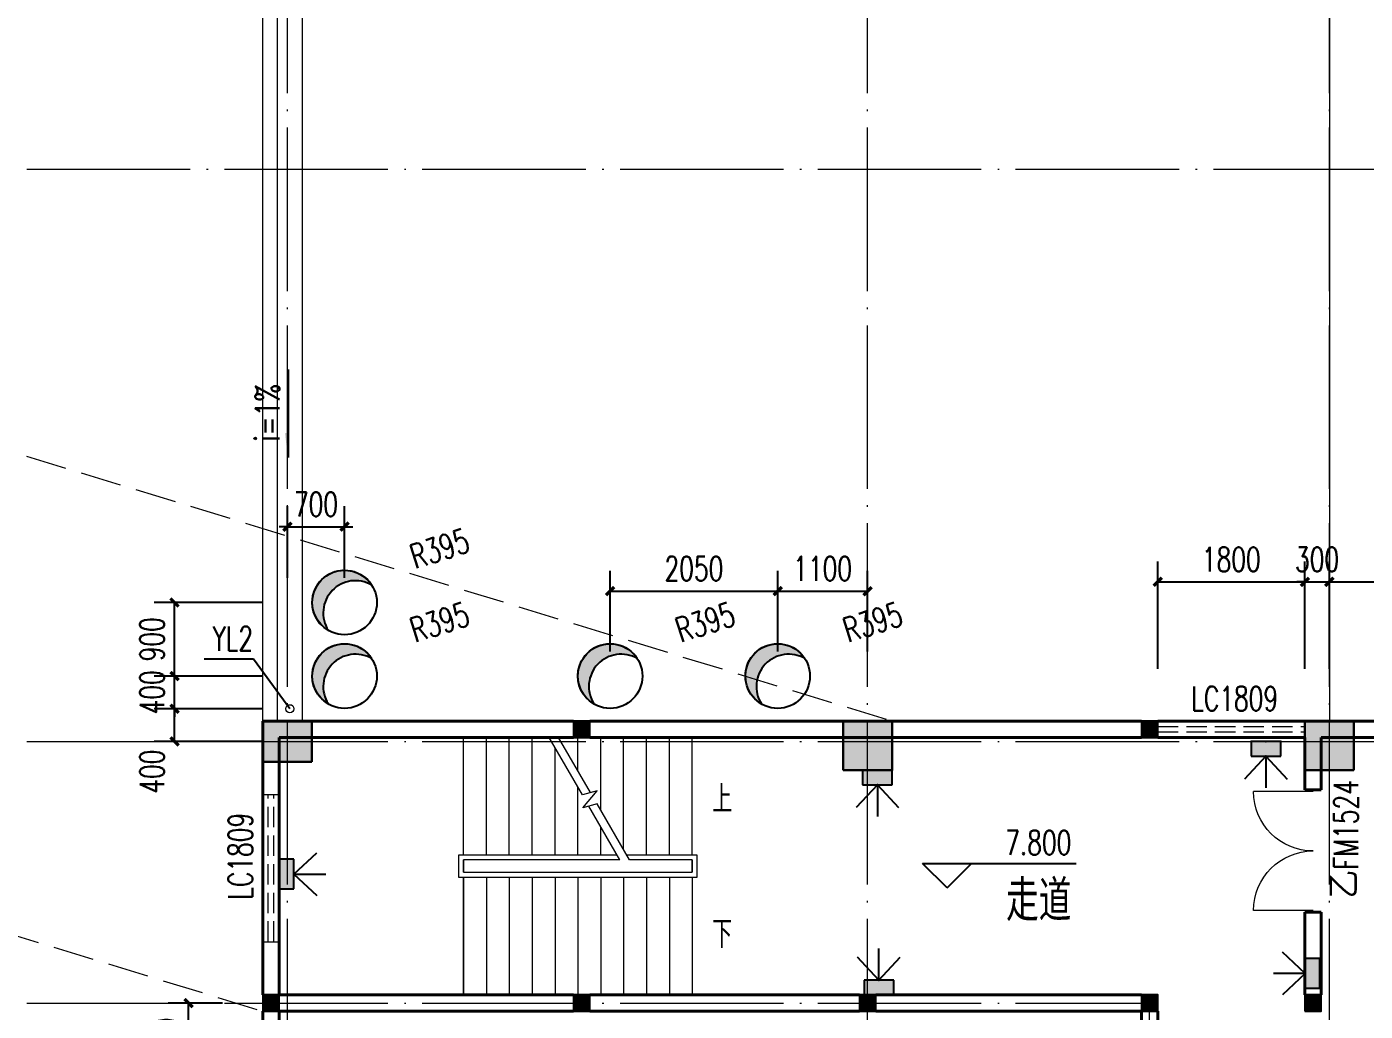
# Model space of a CAD drawing. Extents: x 238398 to 585159, y -66832 to 191977.
# Drawn here: x 503826 to 520203, y 65296 to 77339 of the extents above; entities that cross this region are included whole.
import ezdxf

# ---------------------------------------------------------------- set-up
doc = ezdxf.new("R2010")
doc.units = 0
doc.header["$LTSCALE"] = 1000
doc.header["$MEASUREMENT"] = 0
doc.linetypes.add('DASH', pattern=[0.35, 0.25, -0.1])
doc.linetypes.add('DOTE', pattern=[2.4200000000000004, 2, -0.2, 0.02, -0.2])
doc.layers.get('0').update_dxf_attribs({"color": 8})
doc.layers.get('Defpoints').update_dxf_attribs({"color": 8})
for name, color, linetype in [('-人员定位', 6, 'Continuous'), ('DIM_ELEV', 8, 'Continuous'), ('DIM_LEAD', 8, 'Continuous'), ('DIM_SYMB', 8, 'Continuous'), ('D洞口', 8, 'Continuous'), ('GZZ', 8, 'Continuous'), ('PUB_DIM', 8, 'Continuous'), ('WINDOW_TEXT', 8, 'Continuous')]:
    doc.layers.add(name, color=color, linetype=linetype)
for name, color, linetype, lineweight in [('COLUMN', 8, 'Continuous', 30), ('DOTE', 8, 'DOTE', 13), ('PUB_HATCH', 8, 'Continuous', 5), ('PUB_TEXT', 8, 'Continuous', 20), ('STAIR', 8, 'Continuous', 18), ('WALL', 8, 'Continuous', 40), ('WINDOW', 8, 'Continuous', 18), ('屋面', 8, 'Continuous', 20), ('建筑虚线', 8, 'DASH', 15), ('水', 8, 'Continuous', 18)]:
    doc.layers.add(name, color=color, linetype=linetype, lineweight=lineweight)
doc.styles.add('_TCH_DIM', font='SIMPLEX', dxfattribs={"bigfont": 'GBCBIG'})
doc.styles.add('_TCH_DIM_T3', font='SIMPLEX', dxfattribs={"width": 0.7058823529411765, "bigfont": 'GBCBIG'})
doc.styles.add('_TCH_WINDOW', font='geditxt.shx', dxfattribs={"bigfont": 'hztxt1.shx'})
doc.styles.add('HZTXT', font='geditxt.shx', dxfattribs={"width": 0.8, "bigfont": 'hztxt1.shx'})
doc.dimstyles.new('_TCH_ARCH&&100', dxfattribs={"dimtxt": 297.5, "dimasz": 100, "dimexe": 250, "dimexo": 300, "dimgap": 126.25, "dimtad": 1, "dimdec": 0, "dimzin": 0, "dimdsep": 46, "dimtxsty": '_TCH_DIM_T3', "dimblk": 'ARCHTICK', "dimcen": 0.09, "dimazin": 2, "dimtfac": 1, "dimtdec": 0, "dimtix": 1, "dimtmove": 2, "dimatfit": 3, "dimfxl": 0, "dimtolj": 1, "dimtzin": 0, "dimarcsym": 0})

# ---------------------------------------------------------------- blocks, each defined once
blk = doc.blocks.new('zw3')
at = {"layer": 'PUB_HATCH'}
for points in [[(507314.0267614332, 68346.14530991117), (507314.0267614332, 68846.14530991117), (506714.0267614332, 68846.14530991117), (506714.0267614332, 68346.14530991117)], [(514414.0267614332, 68246.14530991117), (514414.0267614332, 68846.14530991117), (513814.0267614332, 68846.14530991117), (513814.0267614332, 68246.14530991117)], [(520064.0267614332, 68246.14530991117), (520064.0267614332, 68846.14530991117), (519464.0267614332, 68846.14530991117), (519464.0267614332, 68246.14530991117)]]:
    blk.add_hatch(color=256, dxfattribs=at).paths.add_polyline_path(points)
at = {"layer": 'COLUMN'}
for p, q in [((507314.0267614332, 68846.14530991117), (506714.0267614332, 68846.14530991117)), ((506714.0267614332, 68846.14530991117), (506714.0267614332, 68346.14530991117)), ((507314.0267614332, 68346.14530991117), (507314.0267614332, 68846.14530991117)), ((514414.0267614332, 68846.14530991117), (513814.0267614332, 68846.14530991117)), ((513814.0267614332, 68846.14530991117), (513814.0267614332, 68246.14530991117)), ((514414.0267614332, 68246.14530991117), (514414.0267614332, 68846.14530991117)), ((520064.0267614332, 68846.14530991117), (519464.0267614332, 68846.14530991117)), ((519464.0267614332, 68846.14530991117), (519464.0267614332, 68246.14530991117)), ((520064.0267614332, 68246.14530991117), (520064.0267614332, 68846.14530991117)), ((506714.0267614332, 68346.14530991117), (507314.0267614332, 68346.14530991117)), ((513814.0267614332, 68246.14530991117), (514414.0267614332, 68246.14530991117)), ((519464.0267614332, 68246.14530991117), (520064.0267614332, 68246.14530991117))]:
    blk.add_line(p, q, dxfattribs=at)
at = {"layer": 'DOTE'}
for p, q in [((503825.5702738441, 75596.14530991117), (532731.573618697, 75596.14530991117)), ((503825.5702738441, 68596.14530991117), (532731.573618697, 68596.14530991117))]:
    blk.add_line(p, q, dxfattribs=at)
for points in [[(507014.0267614332, 42646.14530991105), (507014.0267614332, 94200.37158390315)], [(514114.0267614332, 42646.14530991105), (514114.0267614332, 94200.37158390315)], [(519764.0267614332, 42646.14530991105), (519764.0267614332, 94200.37158390315)]]:
    blk.add_lwpolyline(points, dxfattribs=at)
blk = doc.blocks.new('_ArchTick')
at = {"color": 0, "linetype": 'ByBlock', "const_width": 0.4}
blk.add_lwpolyline([(-0.5, -0.5), (0.5, 0.5)], dxfattribs=at)
blk = doc.blocks.new('*D640')
at = {"layer": 'Defpoints', "color": 0}
for p in [(444179.8654635788, 65395.07984469739), (444896.0505810732, 65395.07984469739), (444896.0505810732, 64495.07984469739)]:
    blk.add_point(p, dxfattribs=at)
at = {"layer": 'PUB_DIM', "color": 0, "lineweight": -2}
for p, q in [((444596.0505810732, 65395.07984469739), (443929.8654635788, 65395.07984469739)), ((444179.8654635788, 64495.07984469739), (444179.8654635788, 65395.07984469739)), ((444596.0505810732, 64495.07984469739), (443929.8654635788, 64495.07984469739))]:
    blk.add_line(p, q, dxfattribs=at)
at = {"layer": 'PUB_DIM', "color": 0, "lineweight": -2, "xscale": 100, "yscale": 100, "zscale": 100}
for p, rotation in [((444179.8654635788, 65395.07984469739), 90), ((444179.8654635788, 64495.07984469739), 270)]:
    blk.add_blockref('_ArchTick', p, dxfattribs=dict(at, rotation=rotation))
at = {"layer": 'PUB_DIM', "color": 0, "insert": (443904.8654635788, 64945.07984469746), "char_height": 297.5, "attachment_point": 5, "rotation": 90, "style": '_TCH_DIM_T3'}
blk.add_mtext('\\A1;900', dxfattribs=at)
blk = doc.blocks.new('A$C18F63A6F')
at = {"layer": 'D洞口'}
h = blk.add_hatch(color=9, dxfattribs=at)
edge = h.paths.add_edge_path()
edge.add_arc((528.9174761851609, 1166.990365487531), 395.0000000000035, 59.85444604201588, 212.7297732200138)
edge.add_arc((395.0000313391793, 1294.999943864968), 395.0000000000057, 32.729773220012476, 239.8544460420172, ccw=False)
h = blk.add_hatch(color=9, dxfattribs=at)
edge = h.paths.add_edge_path()
edge.add_arc((528.9174761851609, 266.9903654875307), 395.0000000000035, 59.85444604201588, 212.7297732200138)
edge.add_arc((395.0000313391793, 394.9999438649684), 395.0000000000057, 32.729773220012476, 239.8544460420172, ccw=False)
h = blk.add_hatch(color=9, dxfattribs=at)
edge = h.paths.add_edge_path()
edge.add_arc((3778.917476185161, 266.9903654875307), 395.0000000000035, 59.85444604201588, 212.7297732200138)
edge.add_arc((3645.000031339179, 394.9999438649684), 395.0000000000057, 32.729773220012476, 239.8544460420172, ccw=False)
h = blk.add_hatch(color=9, dxfattribs=at)
edge = h.paths.add_edge_path()
edge.add_arc((5828.917476185161, 266.9903654875307), 395.0000000000035, 59.85444604201588, 212.7297732200138)
edge.add_arc((5695.000031339179, 394.9999438649684), 395.0000000000057, 32.729773220012476, 239.8544460420172, ccw=False)
for points in [[(727.2858566417126, 1508.567568525217, 0.7874547503357587), (196.6316508826421, 953.4227408272745, -1.269914238975178)], [(727.2858566417126, 608.5675685252172, 0.7874547503357587), (196.6316508826421, 53.42274082727454, -1.269914238975178)], [(3977.285856641713, 608.5675685252172, 0.7874547503357587), (3446.631650882642, 53.42274082727454, -1.269914238975178)], [(6027.285856641713, 608.5675685252172, 0.7874547503357587), (5496.631650882642, 53.42274082727454, -1.269914238975178)]]:
    blk.add_lwpolyline(points, format="xyb", close=True, dxfattribs=at)
for centre in [(395.0000313391793, 1294.999943864968), (395.0000313391793, 394.9999438649684), (3645.000031339179, 394.9999438649684), (5695.000031339179, 394.9999438649684)]:
    blk.add_circle(centre, 395, dxfattribs=at)
blk = doc.blocks.new('*D110')
at = {"layer": 'Defpoints', "color": 0}
for p in [(513014.0267614332, 70435.20560190469), (510964.0267614332, 69396.14530991117), (513014.0267614332, 69396.14530991117)]:
    blk.add_point(p, dxfattribs=at)
at = {"layer": 'PUB_DIM', "color": 0, "lineweight": -2}
for p, q in [((510964.0267614332, 69696.14530991117), (510964.0267614332, 70685.20560190469)), ((513014.0267614332, 69696.14530991117), (513014.0267614332, 70685.20560190469)), ((510964.0267614332, 70435.20560190469), (513014.0267614332, 70435.20560190469))]:
    blk.add_line(p, q, dxfattribs=at)
at = {"layer": 'PUB_DIM', "color": 0, "lineweight": -2, "xscale": 100, "yscale": 100, "zscale": 100, "rotation": 180}
blk.add_blockref('_ArchTick', (510964.0267614332, 70435.20560190469), dxfattribs=at)
at = {"layer": 'PUB_DIM', "color": 0, "lineweight": -2, "xscale": 100, "yscale": 100, "zscale": 100}
blk.add_blockref('_ArchTick', (513014.0267614332, 70435.20560190469), dxfattribs=at)
at = {"layer": 'PUB_DIM', "color": 0, "insert": (511989.0267614332, 70710.20560190469), "char_height": 297.5, "attachment_point": 5, "style": '_TCH_DIM_T3'}
blk.add_mtext('\\A1;2050', dxfattribs=at)
blk = doc.blocks.new('*D111')
at = {"layer": 'Defpoints', "color": 0}
for p in [(514114.0267614332, 70435.20560190469), (513014.0267614332, 69396.14530991117), (514114.0267614332, 69396.14530991117)]:
    blk.add_point(p, dxfattribs=at)
at = {"layer": 'PUB_DIM', "color": 0, "lineweight": -2}
for p, q in [((513014.0267614332, 69696.14530991117), (513014.0267614332, 70685.20560190469)), ((514114.0267614332, 69696.14530991117), (514114.0267614332, 70685.20560190469)), ((513014.0267614332, 70435.20560190469), (514114.0267614332, 70435.20560190469))]:
    blk.add_line(p, q, dxfattribs=at)
at = {"layer": 'PUB_DIM', "color": 0, "lineweight": -2, "xscale": 100, "yscale": 100, "zscale": 100, "rotation": 180}
blk.add_blockref('_ArchTick', (513014.0267614332, 70435.20560190469), dxfattribs=at)
at = {"layer": 'PUB_DIM', "color": 0, "lineweight": -2, "xscale": 100, "yscale": 100, "zscale": 100}
blk.add_blockref('_ArchTick', (514114.0267614332, 70435.20560190469), dxfattribs=at)
at = {"layer": 'PUB_DIM', "color": 0, "insert": (513564.0267614332, 70710.20560190469), "char_height": 297.5, "attachment_point": 5, "style": '_TCH_DIM_T3'}
blk.add_mtext('\\A1;1100', dxfattribs=at)
blk = doc.blocks.new('*D112')
at = {"layer": 'Defpoints', "color": 0}
for p in [(505632.9753344103, 70296.14530991117), (507014.0267614332, 70296.14530991117), (507014.0267614332, 69396.14530991117)]:
    blk.add_point(p, dxfattribs=at)
at = {"layer": 'PUB_DIM', "color": 0, "lineweight": -2}
for p, q in [((506714.0267614332, 70296.14530991117), (505382.9753344103, 70296.14530991117)), ((505632.9753344103, 69396.14530991117), (505632.9753344103, 70296.14530991117)), ((506714.0267614332, 69396.14530991117), (505382.9753344103, 69396.14530991117))]:
    blk.add_line(p, q, dxfattribs=at)
at = {"layer": 'PUB_DIM', "color": 0, "lineweight": -2, "xscale": 100, "yscale": 100, "zscale": 100}
for p, rotation in [((505632.9753344103, 70296.14530991117), 90), ((505632.9753344103, 69396.14530991117), 270)]:
    blk.add_blockref('_ArchTick', p, dxfattribs=dict(at, rotation=rotation))
at = {"layer": 'PUB_DIM', "color": 0, "insert": (505357.9753344103, 69846.14530991126), "char_height": 297.5, "attachment_point": 5, "rotation": 90, "style": '_TCH_DIM_T3'}
blk.add_mtext('\\A1;900', dxfattribs=at)
blk = doc.blocks.new('*D113')
at = {"layer": 'Defpoints', "color": 0}
for p in [(505632.9753344103, 69396.14530991117), (507014.0267614332, 69396.14530991117), (507014.0267614332, 68996.14530991117)]:
    blk.add_point(p, dxfattribs=at)
at = {"layer": 'PUB_DIM', "color": 0, "lineweight": -2}
for p, q in [((505632.9753344103, 69396.14530991117), (505632.9753344103, 69496.14530991117)), ((506714.0267614332, 69396.14530991117), (505382.9753344103, 69396.14530991117)), ((505632.9753344103, 68996.14530991117), (505632.9753344103, 69396.14530991117)), ((506714.0267614332, 68996.14530991117), (505382.9753344103, 68996.14530991117)), ((505632.9753344103, 68996.14530991117), (505632.9753344103, 68896.14530991117))]:
    blk.add_line(p, q, dxfattribs=at)
at = {"layer": 'PUB_DIM', "color": 0, "lineweight": -2, "xscale": 100, "yscale": 100, "zscale": 100}
for p, rotation in [((505632.9753344103, 69396.14530991117), 270), ((505632.9753344103, 68996.14530991117), 90)]:
    blk.add_blockref('_ArchTick', p, dxfattribs=dict(at, rotation=rotation))
at = {"layer": 'PUB_DIM', "color": 0, "insert": (505357.9753344103, 69196.14530991126), "char_height": 297.5, "attachment_point": 5, "rotation": 90, "style": '_TCH_DIM_T3'}
blk.add_mtext('\\A1;400', dxfattribs=at)
blk = doc.blocks.new('*D114')
at = {"layer": 'Defpoints', "color": 0}
for p in [(505632.9753344103, 68996.14530991117), (507014.0267614332, 68996.14530991117), (507014.0267614332, 68596.14530991117)]:
    blk.add_point(p, dxfattribs=at)
at = {"layer": 'PUB_DIM', "color": 0, "lineweight": -2}
for p, q in [((506714.0267614332, 68996.14530991117), (505382.9753344103, 68996.14530991117)), ((505632.9753344103, 68596.14530991117), (505632.9753344103, 68996.14530991117)), ((506714.0267614332, 68596.14530991117), (505382.9753344103, 68596.14530991117))]:
    blk.add_line(p, q, dxfattribs=at)
at = {"layer": 'PUB_DIM', "color": 0, "lineweight": -2, "xscale": 100, "yscale": 100, "zscale": 100}
for p, rotation in [((505632.9753344103, 68996.14530991117), 90), ((505632.9753344103, 68596.14530991117), 270)]:
    blk.add_blockref('_ArchTick', p, dxfattribs=dict(at, rotation=rotation))
at = {"layer": 'PUB_DIM', "color": 0, "insert": (505357.9753344103, 68226.14530991117), "char_height": 297.5, "attachment_point": 5, "rotation": 90, "style": '_TCH_DIM_T3'}
blk.add_mtext('\\A1;400', dxfattribs=at)
blk = doc.blocks.new('*D115')
at = {"layer": 'Defpoints', "color": 0}
for p in [(507714.0267614332, 71223.25147317316), (507014.0267614332, 70296.14530991117), (507714.0267614332, 70296.14530991117)]:
    blk.add_point(p, dxfattribs=at)
at = {"layer": 'PUB_DIM', "color": 0, "lineweight": -2}
for p, q in [((507014.0267614332, 70596.14530991117), (507014.0267614332, 71473.25147317316)), ((507714.0267614332, 70596.14530991117), (507714.0267614332, 71473.25147317316)), ((507014.0267614332, 71223.25147317316), (506914.0267614332, 71223.25147317316)), ((507014.0267614332, 71223.25147317316), (507714.0267614332, 71223.25147317316)), ((507714.0267614332, 71223.25147317316), (507814.0267614332, 71223.25147317316))]:
    blk.add_line(p, q, dxfattribs=at)
at = {"layer": 'PUB_DIM', "color": 0, "lineweight": -2, "xscale": 100, "yscale": 100, "zscale": 100}
blk.add_blockref('_ArchTick', (507014.0267614332, 71223.25147317316), dxfattribs=at)
at = {"layer": 'PUB_DIM', "color": 0, "lineweight": -2, "xscale": 100, "yscale": 100, "zscale": 100, "rotation": 180}
blk.add_blockref('_ArchTick', (507714.0267614332, 71223.25147317316), dxfattribs=at)
at = {"layer": 'PUB_DIM', "color": 0, "insert": (507364.0267614332, 71498.25147317316), "char_height": 297.5, "attachment_point": 5, "style": '_TCH_DIM_T3'}
blk.add_mtext('\\A1;700', dxfattribs=at)
blk = doc.blocks.new('*D381')
at = {"layer": 'Defpoints', "color": 0}
for p in [(519464.0267614332, 70548.5470723224), (517664.0267614332, 69185.58759853267), (519464.0267614332, 69185.58759853267)]:
    blk.add_point(p, dxfattribs=at)
at = {"layer": 'PUB_DIM', "color": 0, "lineweight": -2}
for p, q in [((517664.0267614332, 69485.58759853267), (517664.0267614332, 70798.5470723224)), ((519464.0267614332, 69485.58759853267), (519464.0267614332, 70798.5470723224)), ((517664.0267614332, 70548.5470723224), (519464.0267614332, 70548.5470723224))]:
    blk.add_line(p, q, dxfattribs=at)
at = {"layer": 'PUB_DIM', "color": 0, "lineweight": -2, "xscale": 100, "yscale": 100, "zscale": 100, "rotation": 180}
blk.add_blockref('_ArchTick', (517664.0267614332, 70548.5470723224), dxfattribs=at)
at = {"layer": 'PUB_DIM', "color": 0, "lineweight": -2, "xscale": 100, "yscale": 100, "zscale": 100}
blk.add_blockref('_ArchTick', (519464.0267614332, 70548.5470723224), dxfattribs=at)
at = {"layer": 'PUB_DIM', "color": 0, "insert": (518564.0267614332, 70823.5470723224), "char_height": 297.5, "attachment_point": 5, "style": '_TCH_DIM_T3'}
blk.add_mtext('\\A1;1800', dxfattribs=at)
blk = doc.blocks.new('*D382')
at = {"layer": 'Defpoints', "color": 0}
for p in [(519764.0267614331, 70548.5470723224), (519464.0267614332, 69185.58759853267), (519764.0267614331, 69185.58759853267)]:
    blk.add_point(p, dxfattribs=at)
at = {"layer": 'PUB_DIM', "color": 0, "lineweight": -2}
for p, q in [((519464.0267614332, 69485.58759853267), (519464.0267614332, 70798.5470723224)), ((519764.0267614331, 69485.58759853267), (519764.0267614331, 70798.5470723224)), ((519464.0267614332, 70548.5470723224), (519364.0267614332, 70548.5470723224)), ((519464.0267614332, 70548.5470723224), (519764.0267614331, 70548.5470723224)), ((519764.0267614331, 70548.5470723224), (519864.0267614331, 70548.5470723224))]:
    blk.add_line(p, q, dxfattribs=at)
at = {"layer": 'PUB_DIM', "color": 0, "lineweight": -2, "xscale": 100, "yscale": 100, "zscale": 100}
blk.add_blockref('_ArchTick', (519464.0267614332, 70548.5470723224), dxfattribs=at)
at = {"layer": 'PUB_DIM', "color": 0, "lineweight": -2, "xscale": 100, "yscale": 100, "zscale": 100, "rotation": 180}
blk.add_blockref('_ArchTick', (519764.0267614331, 70548.5470723224), dxfattribs=at)
at = {"layer": 'PUB_DIM', "color": 0, "insert": (519614.0267614332, 70823.5470723224), "char_height": 297.5, "attachment_point": 5, "style": '_TCH_DIM_T3'}
blk.add_mtext('\\A1;300', dxfattribs=at)
blk = doc.blocks.new('*D383')
at = {"layer": 'Defpoints', "color": 0}
for p in [(521564.0760960346, 70548.5470723224), (519764.0267614331, 69185.58759853267), (521564.0760960346, 69185.58759853267)]:
    blk.add_point(p, dxfattribs=at)
at = {"layer": 'PUB_DIM', "color": 0, "lineweight": -2}
for p, q in [((519764.0267614331, 69485.58759853267), (519764.0267614331, 70798.5470723224)), ((521564.0760960346, 69485.58759853267), (521564.0760960346, 70798.5470723224)), ((519764.0267614331, 70548.5470723224), (521564.0760960346, 70548.5470723224))]:
    blk.add_line(p, q, dxfattribs=at)
at = {"layer": 'PUB_DIM', "color": 0, "lineweight": -2, "xscale": 100, "yscale": 100, "zscale": 100, "rotation": 180}
blk.add_blockref('_ArchTick', (519764.0267614331, 70548.5470723224), dxfattribs=at)
at = {"layer": 'PUB_DIM', "color": 0, "lineweight": -2, "xscale": 100, "yscale": 100, "zscale": 100}
blk.add_blockref('_ArchTick', (521564.0760960346, 70548.5470723224), dxfattribs=at)
at = {"layer": 'PUB_DIM', "color": 0, "insert": (520664.0514287339, 70823.5470723224), "char_height": 297.5, "attachment_point": 5, "style": '_TCH_DIM_T3'}
blk.add_mtext('\\A1;1800', dxfattribs=at)
blk = doc.blocks.new('$DorLib2D$00000004')
for p, q in [((-0.485, 0), (-0.4850000000000007, 0.485)), ((0.485, 0), (0.4850000000000007, 0.485))]:
    blk.add_line(p, q)
at = {"lineweight": 13}
for centre, start, end in [((-0.485, 0), 0, 90.00000000000001), ((0.485, 0), 90.00000000000001, 180)]:
    blk.add_arc(centre, 0.485, start, end, dxfattribs=at)
blk = doc.blocks.new('_FZH')
blk.add_lwpolyline([(-0.5, -0.5), (0.5, -0.5), (0.5, 0.5), (-0.5, 0.5)], close=True)
at = {"layer": 'PUB_HATCH'}
blk.add_solid([(-0.5, -0.5), (0.5, -0.5), (-0.5, 0.5), (0.5, 0.5)], dxfattribs=at)
blk = doc.blocks.new('定位基站')
at = {"layer": '-人员定位', "ltscale": 0.01}
h = blk.add_hatch(color=256, dxfattribs=at)
h.dxf.hatch_style = 1
h.paths.add_polyline_path([(406523.9891417791, 477797.9968768524), (406523.9891417791, 477617.0559842106), (406162.1073564942, 477617.0559842106), (406162.1073564942, 477797.9968768524)])
at = {"layer": '-人员定位', "color": 6}
for p, q in [((406343.0482491367, 477797.9968768524), (406082.1860954517, 478076.6380122445)), ((406343.0482491367, 477797.9968768524), (406343.0482491367, 478186.0658077138)), ((406343.0482491367, 477797.9968768524), (406603.9104028216, 478076.6380122445)), ((406343.0482491367, 477995.4534284034), (406343.0482491367, 477995.4534284034)), ((406162.1073564942, 477797.9968768524), (406523.9891417791, 477797.9968768524)), ((406162.1073564942, 477617.0559842106), (406162.1073564942, 477797.9968768524)), ((406523.9891417791, 477797.9968768524), (406523.9891417791, 477617.0559842106)), ((406523.9891417791, 477617.0559842106), (406162.1073564942, 477617.0559842106))]:
    blk.add_line(p, q, dxfattribs=at)
for p in [(406343.0482491367, 477797.9968768524), (406162.1073564942, 477617.0559842103), (406343.0482491367, 477617.0559842106), (406523.9891417791, 477617.0559842103)]:
    blk.add_point(p, dxfattribs=at)
blk = doc.blocks.new('43ASDFASDFADS')
at = {"layer": 'PUB_DIM'}
dim = blk.add_aligned_dim(p1=(444896.0505810732, 64495.07984469739), p2=(444896.0505810732, 65395.07984469739), distance=716.1851174944313, dimstyle='_TCH_ARCH&&100', dxfattribs=at)
dim.commit()
dim.dimension.update_dxf_attribs({"geometry": '*D640', "text_midpoint": (443904.8654635788, 64945.07984469746)})

msp = doc.modelspace()

# ---------------------------------------------------------------- hatches: boundary and pattern name
at = {"layer": 'DIM_SYMB'}
msp.add_hatch(color=256, dxfattribs=at).paths.add_polyline_path([(507023.4657702502, 72068.15191448678), (507023.4657702502, 72368.15191448678), (506983.4657702502, 72368.15191448678)])

# ---------------------------------------------------------------- linework, layer by layer
at = {"layer": 'DIM_ELEV'}
for p, q in [((515086.0766480218, 66804.55010559474), (514786.0766480218, 67104.55010559474)), ((514786.0766480218, 67104.55010559474), (516667.2053400049, 67104.55010559474)), ((515086.0766480218, 66804.55010559474), (515386.0766480218, 67104.55010559474))]:
    msp.add_line(p, q, dxfattribs=at)
at = {"layer": 'DIM_LEAD'}
for p, q in [((506600.6356210553, 69601.10616783943), (505994.6607628896, 69601.10616783943)), ((507044.0267613949, 68996.14530996338), (506600.6356210553, 69601.10616783943))]:
    msp.add_line(p, q, dxfattribs=at)
at = {"layer": 'DIM_SYMB'}
msp.add_lwpolyline([(507023.4657702502, 73144.93778397492), (507023.4657702502, 72068.15191448678)], dxfattribs=at)
for points in [[(512109.0267614336, 66246.14530991095, 0, 0, 0), (508041.5267614336, 66246.14530991095, 0, 0, 0), (508041.5267614336, 67896.14530991095, 0, 0, 0), (510269.0267614336, 67896.14530991095, 80.00000000000001, 0, 0), (510569.0267614336, 67896.14530991095, 0, 0, 0)], [(512109.0267614336, 67896.14530991095, 0, 0, 0), (511149.0267614336, 67896.14530991095, 80.00000000000001, 0, 0), (510849.0267614336, 67896.14530991095, 0, 0, 0)]]:
    msp.add_lwpolyline(points, format="xyseb", dxfattribs=at)
at = {"layer": 'DOTE', "color": 149}
msp.add_line((503825.5702738442, 65396.14530991114), (517664.0267614333, 65396.1453099108), dxfattribs=at)
msp.add_lwpolyline([(517564.0267614389, 50296.1453099113), (517564.0267614335, 65496.14530991373)], dxfattribs=at)
at = {"layer": 'PUB_DIM'}
for points in [[(509423.7009654718, 70842.99000088354, 0, 0, 0), (508280.7432803207, 70477.41137739226, 66, 0, 0), (508090.2503327954, 70416.48160681038, 0, 0, 0)], [(509423.7009654718, 69942.99000088354, 0, 0, 0), (508280.7432803207, 69577.41137739226, 66, 0, 0), (508090.2503327954, 69516.48160681038, 0, 0, 0)], [(512673.7009654718, 69942.99000088354, 0, 0, 0), (511530.7432803207, 69577.41137739226, 66, 0, 0), (511340.2503327954, 69516.48160681038, 0, 0, 0)], [(514723.7009654718, 69942.99000088354, 0, 0, 0), (513580.7432803207, 69577.41137739226, 66, 0, 0), (513390.2503327954, 69516.48160681038, 0, 0, 0)]]:
    msp.add_lwpolyline(points, format="xyseb", dxfattribs=at)
at = {"layer": 'STAIR'}
for p, q in [((509169.0267614336, 68646.14530991095), (506914.0267614336, 68646.14530991095)), ((506914.0267614336, 68646.14530991095), (506914.0267614336, 65496.14530991095)), ((510218.2790326209, 68646.14530991146), (509169.0267614336, 68646.14530991095)), ((509169.0267614314, 67206.14530991332), (509169.0267614336, 68646.14530991095)), ((509169.0267614322, 67206.14530991332), (509169.0267614336, 68646.14530991095)), ((509449.0267614314, 67206.14530991332), (509449.0267614336, 68646.14530991095)), ((509729.0267614314, 67206.14530991332), (509729.0267614336, 68646.14530991095)), ((510009.0267614314, 67206.14530991332), (510009.0267614336, 68646.14530991095)), ((510624.0861903518, 67943.26669464698), (510218.2790326233, 68646.14530991146)), ((510514.0267614365, 68646.14530991089), (510333.7490864571, 68646.14530991146)), ((510724.0861903551, 67970.06161389101), (510333.7490864599, 68646.14530991146)), ((510569.026761434, 68238.63242296799), (510569.0267614336, 68646.14530991095)), ((511969.0267614336, 68646.14530991095), (510714.0267614365, 68646.14530991082)), ((510849.0267614337, 67753.65819685419), (510849.0267614336, 68646.14530991095)), ((511129.0267614335, 67268.68397073244), (511129.0267614336, 68646.14530991095)), ((511409.0267614314, 67206.14530991332), (511409.0267614336, 68646.14530991095)), ((511689.0267614339, 67206.14530991332), (511689.0267614336, 68646.14530991095)), ((511969.0267614339, 67206.14530991332), (511969.0267614336, 68646.14530991095)), ((510289.0267614314, 67206.14530991332), (510289.0267614339, 68523.60664908645)), ((510569.0267614314, 67206.14530991332), (510569.0267614336, 68038.63242296527)), ((510804.4861768938, 67991.60472537113), (510624.0861903518, 67943.26669464698)), ((510631.5939425263, 67785.55978393194), (510804.4861768938, 67991.60472537113)), ((510803.9454937752, 67831.74124291042), (510631.5939425263, 67785.55978393194)), ((511084.3044364052, 67146.14530991009), (510703.9454937716, 67804.94632366631)), ((511199.7744902458, 67146.14530991009), (510803.9454937752, 67831.74124291042)), ((510849.0267614314, 67206.14530991332), (510849.0267614334, 67553.65819684984)), ((511049.6634202526, 67206.14530991332), (509109.0267614273, 67206.1453099124)), ((509109.0267614273, 67206.1453099124), (509109.0267614273, 66936.14530991108)), ((512029.0267614273, 67206.1453099124), (511165.1334740918, 67206.14530991332)), ((512029.0267614273, 66936.14530991108), (512029.0267614273, 67206.1453099124)), ((511084.3044364058, 67146.14530991009), (509169.0267614336, 67146.14530991095)), ((511084.3044364052, 67146.145309911), (509169.0267614273, 67146.14530991108)), ((509169.0267614273, 67146.14530991108), (509169.0267614273, 66996.14530991108)), ((509169.0267614307, 66996.14530995108), (509169.0267614322, 67146.14530991335)), ((509169.0267614336, 66996.14530991095), (511969.0267614336, 66996.14530991095)), ((509169.0267614273, 66996.14530991108), (511969.0267614092, 66996.14530991108)), ((511969.0267614336, 67146.14530991095), (511199.7744902449, 67146.14530991009)), ((511969.0267614092, 67146.14530991108), (511199.7744902443, 67146.145309911)), ((511969.0267614092, 66996.14530991108), (511969.0267614092, 67146.14530991108)), ((511969.0267614336, 67146.14530991095), (511969.0267614336, 66996.14530991095)), ((509109.0267614273, 66936.14530991108), (512029.0267614273, 66936.14530991108)), ((509169.0267614314, 66936.14530991201), (509169.0267614336, 65496.14530991095)), ((509169.0267614336, 65496.14530991095), (509169.0267614287, 66936.14530991201)), ((509449.0267614314, 66936.14530991201), (509449.0267614336, 65496.14530991095)), ((509729.0267614339, 66936.14530991201), (509729.0267614336, 65496.14530991095)), ((510009.0267614339, 66936.14530991201), (510009.0267614336, 65496.14530991095)), ((510289.0267614339, 66936.14530991201), (510289.0267614336, 65496.14530991095)), ((510569.0267614339, 66936.14530991201), (510569.0267614336, 65496.14530991095)), ((510849.0267614339, 66936.14530991201), (510849.0267614336, 65496.14530991095)), ((511129.0267614339, 66936.14530991201), (511129.0267614336, 65496.14530991095)), ((511409.0267614339, 66936.14530991201), (511409.0267614336, 65496.14530991095)), ((511689.0267614339, 66936.14530991201), (511689.0267614336, 65496.14530991095)), ((511969.0267614339, 66936.14530991201), (511969.0267614336, 65496.14530991095)), ((506914.0267614336, 65496.14530991095), (509169.0267614336, 65496.14530991095)), ((509169.0267614336, 65496.14530991095), (511969.0267614336, 65496.14530991095))]:
    msp.add_line(p, q, dxfattribs=at)
at = {"layer": 'WALL'}
for p, q in [((506714.0267614333, 65496.14530990601), (506714.026761433, 68846.14530991142)), ((506714.026761433, 68846.14530991142), (510514.0267614364, 68846.14530991102)), ((510714.0267614364, 68846.1453099113), (517464.0267613984, 68846.14530991051)), ((517664.0267614365, 68846.14530990785), (519564.0267614332, 68846.14530991117)), ((519564.0267614332, 68846.14530991117), (524464.2889045334, 68846.14530991238)), ((506914.0267614318, 65496.14530991102), (506914.0267614318, 68646.14530991146)), ((506914.0267614318, 68646.14530991146), (510514.0267614365, 68646.14530991053)), ((510714.0267614364, 68646.14530991067), (517464.0267613984, 68646.14530991142)), ((517664.0267614364, 68646.14530991274), (519464.026761433, 68646.14530990993)), ((519464.026761433, 68646.14530990993), (519464.0267614321, 68006.14530991555)), ((519664.026761433, 68646.14530991166), (524464.2889045334, 68646.14530991088)), ((519664.0267614322, 68006.14530991553), (519664.026761433, 68646.14530991166)), ((519464.0267614321, 68006.14530991555), (519664.0267614322, 68006.14530991553)), ((519664.0267614324, 66506.145309906), (519464.0267614322, 66506.14530990602)), ((519464.0267614322, 66506.14530990602), (519464.0267614311, 65496.14530992508)), ((519664.026761432, 65496.14530992507), (519664.0267614324, 66506.145309906)), ((506914.0267614318, 65496.14530991102), (510514.0267614364, 65496.14530991166)), ((510714.0267614364, 65496.14530991146), (514014.0267614365, 65496.14530991133)), ((514214.0267614174, 65496.14530991131), (517464.0267614174, 65496.14530991013)), ((506714.0267614317, 65296.14530992509), (506714.0267614326, 63646.14530991077)), ((506914.0267614333, 65296.14530991102), (510514.0267614365, 65296.14530991163)), ((506914.0267614338, 63646.14530991077), (506914.0267614333, 65296.14530991102)), ((510714.0267614364, 65296.14530991146), (514014.0267614365, 65296.14530991113)), ((514214.0267614175, 65296.14530991171), (517464.0267614328, 65296.14530991154)), ((517464.0267614339, 62296.14530990602), (517464.0267614328, 65296.14530991154)), ((517664.026761433, 62296.14530990602), (517664.0267614336, 65296.14530992508))]:
    msp.add_line(p, q, dxfattribs=at)
at = {"layer": 'WINDOW', "linetype": 'DASH'}
for p, q in [((517664.0267614333, 68846.14530991117, 900), (517664.0267614333, 68646.14530991117, 900)), ((519464.0267614333, 68846.14530991117, 900), (519464.0267614333, 68646.14530991117, 900)), ((517664.0267614333, 68779.4786432445, 900), (519464.0267614333, 68779.4786432445, 900)), ((517664.0267614333, 68712.81197657784, 900), (519464.0267614333, 68712.81197657784, 900)), ((506714.0267614332, 67946.30939664066, 900), (506914.0267614332, 67946.30939664066, 900)), ((506780.6934280999, 66146.30939664066, 900), (506780.6934280999, 67946.30939664066, 900)), ((506847.3600947665, 66146.30939664066, 900), (506847.3600947665, 67946.30939664066, 900)), ((506714.0267614332, 66146.30939664066, 900), (506914.0267614332, 66146.30939664066, 900))]:
    msp.add_line(p, q, dxfattribs=at)
at = {"layer": '屋面'}
msp.add_lwpolyline([(506714.0267614332, 68846.14530991117), (506714.0267614332, 91396.14530991128), (530414.0267614331, 91396.14530991128), (530414.0267614331, 68846.14530991117)], dxfattribs=at)
at = {"layer": '建筑虚线', "ltscale": 2}
for points in [[(497798.245801233, 73930.19016933459), (514414.0267614332, 68846.14530991117)], [(490098.2458012245, 70380.19016933875), (506714.0267614248, 65296.14530991513)]]:
    msp.add_lwpolyline(points, dxfattribs=at)
at = {"layer": '水'}
for p, q in [((506894.0267614332, 68846.14530991117), (506894.0267614332, 91216.14530991128)), ((507194.0267614332, 91216.14530991128), (507194.0267614332, 68846.14530991117)), ((519764.0267614332, 91216.14530991128), (519764.0267614332, 68846.14530991117))]:
    msp.add_line(p, q, dxfattribs=at)
msp.add_circle((507044.0267613949, 68996.14530996338), 50, dxfattribs=at)

# ---------------------------------------------------------------- block references
at = {"layer": '-人员定位', "xscale": -1}
for p, rotation in [((112645.4604066671, 546213.2012941218), 180), ((107890.0376196541, 545863.2012941202), 180), ((29296.97077722999, -339368.5634444678), 270), ((997265.7265539458, 472102.2797069068), 90)]:
    msp.add_blockref('定位基站', p, dxfattribs=dict(at, rotation=rotation))
msp.add_blockref('定位基站', (920595.0627248015, -412120.9106742993), dxfattribs=at)
for name, p in [('zw3', (0, 0)), ('A$C18F63A6F', (507319.026730094, 69001.1453660462)), ('43ASDFASDFADS', (61625.70728318737, 1.065465213687276))]:
    msp.add_blockref(name, p)
at = {"layer": 'GZZ', "xscale": 200, "yscale": 200, "zscale": 200}
for p in [(510614.0267614339, 68746.14530991093), (517564.0267614124, 68746.14530991112), (506814.0267614248, 65396.14530991513), (510614.0267614331, 65396.1453099107), (514114.0267614331, 65396.14530991096), (517564.0267614124, 65396.14530991206), (519564.0267614326, 65396.14530991161)]:
    msp.add_blockref('_FZH', p, dxfattribs=at)
at = {"layer": 'WINDOW', "xscale": -1500, "yscale": 1500, "zscale": -1500, "rotation": 90}
msp.add_blockref('$DorLib2D$00000004', (519564.0267614332, 67256.14530991117), dxfattribs=at)

# ---------------------------------------------------------------- texts
at = {"layer": 'PUB_DIM', "color": 7, "style": '_TCH_DIM', "width": 0.7058823529411765}
for p in [(508575.6440208099, 70704.28714903581), (508575.6440208099, 69804.28714903581), (511825.6440208099, 69804.28714903581), (513875.6440208099, 69804.28714903584)]:
    msp.add_text('R395', height=297.5, rotation=17.73703931021274, dxfattribs=at).set_placement(p)
at = {"layer": 'PUB_TEXT', "style": '_TCH_DIM', "width": 0.7058823529411765}
msp.add_text('i=1%%%', height=297.5, rotation=90, dxfattribs=at).set_placement((506918.4657702503, 72266.54484923085))
at = {"layer": 'PUB_TEXT'}
for s, height, style, width, p in [('YL2', 297.5, '_TCH_DIM', 0.7058823529411765, (506099.6607628896, 69706.10616783943)), ('7.800', 297.5, '_TCH_DIM', 0.7058823529411765, (515797.2053400049, 67209.55010559474)), ('走道', 500, 'HZTXT', 0.8, (515807.8144733318, 66399.709517385))]:
    msp.add_text(s, height=height, dxfattribs=dict(at, style=style, width=width)).set_placement(p)
at = {"layer": 'PUB_TEXT', "style": '_TCH_DIM'}
for s, p in [('上', (512214.0267614336, 67721.14530991095)), ('下', (512214.0267614336, 66071.14530991095))]:
    msp.add_text(s, height=337.5886524822695, dxfattribs=at).set_placement(p)
at = {"layer": 'WINDOW_TEXT', "style": '_TCH_WINDOW', "width": 0.7058823529411765}
msp.add_text('LC1809', height=297.5, dxfattribs=at).set_placement((518075.0847883541, 68972.39530991117))
for s, p in [('FM1524', (520117.8839428765, 67025.14530991117)), ('LC1809', (506587.7767614329, 66661.30939664069))]:
    msp.add_text(s, height=297.5, rotation=90, dxfattribs=at).set_placement(p)
at = {"layer": 'WINDOW_TEXT', "style": '_TCH_WINDOW'}
msp.add_text('乙', height=350, rotation=90, dxfattribs=at).set_placement((520117.8839428765, 66675.14530991117))

# ---------------------------------------------------------------- dimensions: what is measured, and where the dimension line sits
at = {"layer": 'PUB_DIM'}
for p1, p2, distance, picture, middle in [((507014.0267614332, 70296.14530991117), (507714.0267614332, 70296.14530991117), 927.1061632619968, '*D115', (507364.0267614332, 71498.25147317316)), ((517664.0267614332, 69185.58759853267), (519464.0267614332, 69185.58759853267), 1362.9594737897278, '*D381', (518564.0267614332, 70823.5470723224)), ((519464.0267614332, 69185.58759853267), (519764.0267614331, 69185.58759853267), 1362.9594737897278, '*D382', (519614.0267614332, 70823.5470723224)), ((519764.0267614331, 69185.58759853267), (521564.0760960346, 69185.58759853267), 1362.959473789728, '*D383', (520664.0514287339, 70823.5470723224)), ((510964.0267614332, 69396.14530991117), (513014.0267614332, 69396.14530991117), 1039.060291993519, '*D110', (511989.0267614332, 70710.20560190469)), ((513014.0267614332, 69396.14530991117), (514114.0267614332, 69396.14530991117), 1039.060291993519, '*D111', (513564.0267614332, 70710.20560190469)), ((507014.0267614332, 69396.14530991117), (507014.0267614332, 70296.14530991117), 1381.0514270229032, '*D112', (505357.9753344103, 69846.14530991126)), ((507014.0267614332, 68996.14530991117), (507014.0267614332, 69396.14530991117), 1381.0514270229032, '*D113', (505357.9753344103, 69196.14530991126))]:
    dim = msp.add_aligned_dim(p1=p1, p2=p2, distance=distance, dimstyle='_TCH_ARCH&&100', dxfattribs=at)
    dim.commit()
    dim.dimension.update_dxf_attribs({"geometry": picture, "text_midpoint": middle})
dim = msp.add_linear_dim(base=(505632.9753344103, 68996.14530991117), p1=(507014.0267614332, 68596.14530991117), p2=(507014.0267614332, 68996.14530991117), angle=90, dimstyle='_TCH_ARCH&&100', dxfattribs=at)
dim.commit()
dim.dimension.update_dxf_attribs({"geometry": '*D114', "text_midpoint": (505357.9753344103, 68226.14530991117), "dimtype": 129})

doc.saveas('drawing.dxf')
